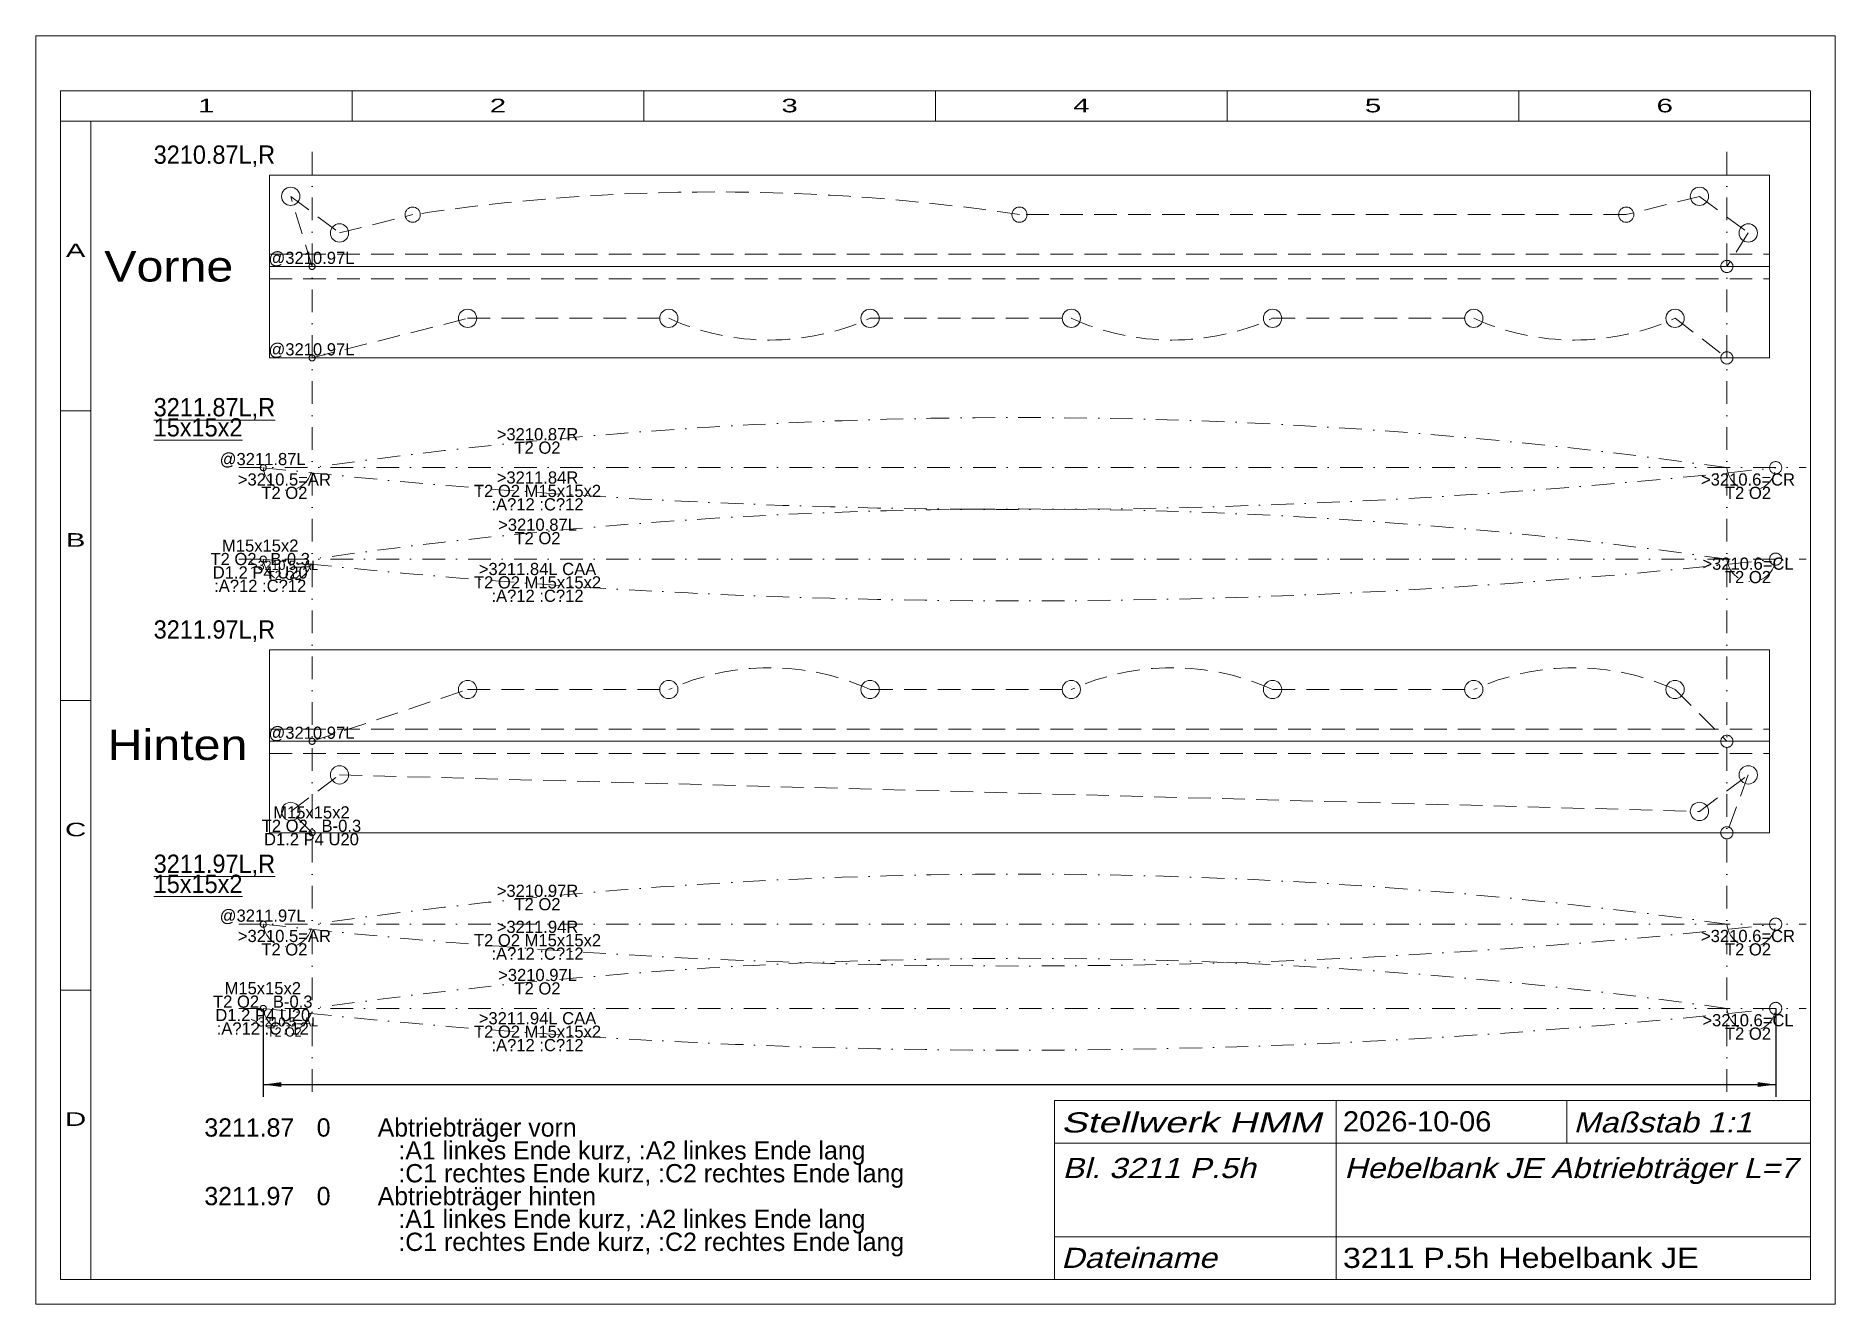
# Model space of a CAD drawing. Extents: x 1 to 296, y 1 to 209.
import ezdxf
from ezdxf.enums import TextEntityAlignment as Align

# ---------------------------------------------------------------- set-up
doc = ezdxf.new("R2010")
doc.units = 0
doc.header["$LTSCALE"] = 7.425
for name, pattern in [('DASHDOT', [1, 0.5, -0.25, 0, -0.25]), ('DASHED', [0.75, 0.5, -0.25]), ('PHANTOM', [2.5, 1.25, -0.25, 0.25, -0.25, 0.25, -0.25])]:
    doc.linetypes.add(name, pattern=pattern)
for name, color, linetype, lineweight in [('3210_87L', 11, 'CONTINUOUS', 13), ('3210_87R', 15, 'CONTINUOUS', 13), ('3210_97L', 11, 'CONTINUOUS', 13), ('3210_97R', 14, 'CONTINUOUS', 13), ('3211 STÄNDER JE', 7, 'CONTINUOUS', 18), ('3211_87L', 11, 'CONTINUOUS', 13), ('3211_87L~A', 5, 'CONTINUOUS', 13), ('3211_87R', 15, 'CONTINUOUS', 13), ('3211_97L', 11, 'CONTINUOUS', 13), ('3211_97L~A', 5, 'CONTINUOUS', 13), ('3211_97R', 15, 'CONTINUOUS', 13), ('3211___ HEBELBANK JE', 230, 'CONTINUOUS', 13), ('BEMASSUNG', 7, 'CONTINUOUS', 25), ('BESCHRIFTUNG', 7, 'CONTINUOUS', 25), ('MASSGRENZEN', 172, 'CONTINUOUS', 25), ('MASSLINIEN', 172, 'CONTINUOUS', 25), ('MASSTEXTE', 212, 'CONTINUOUS', 25), ('MITTELLINIEN', 5, 'DASHDOT', 13), ('STANDARD', 7, 'CONTINUOUS', 0)]:
    doc.layers.add(name, color=color, linetype=linetype, lineweight=lineweight)
doc.styles.add('Arial', font='arial.ttf')

# ---------------------------------------------------------------- blocks, each defined once
blk = doc.blocks.new('D207158784')
at = {"layer": 'MASSGRENZEN'}
for points in [[(38.27, 37), (41.25, 37.39), (41.25, 36.61)], [(286.27, 37), (283.3, 36.61), (283.3, 37.39)]]:
    blk.add_solid(points, dxfattribs=at)
at = {"layer": 'MASSLINIEN', "color": 172}
for p, q in [((38.27, 49.49), (38.27, 35)), ((286.27, 49.49), (286.27, 35)), ((38.27, 37), (286.27, 37))]:
    blk.add_line(p, q, dxfattribs=at)

msp = doc.modelspace()

# ---------------------------------------------------------------- linework, layer by layer
at = {"layer": '3210_87L', "linetype": 'DASHED'}
for p, q in [((46.27, 156.19), (71.77, 162.69)), ((71.77, 162.69), (104.77, 162.69)), ((137.77, 162.69), (170.77, 162.69)), ((203.77, 162.69), (236.77, 162.69)), ((269.77, 162.69), (278.27, 156.19))]:
    msp.add_line(p, q, dxfattribs=at)
at = {"layer": '3210_87L'}
for centre in [(71.77, 162.69), (104.77, 162.69), (137.77, 162.69), (170.77, 162.69), (203.77, 162.69), (236.77, 162.69), (269.77, 162.69)]:
    msp.add_circle(centre, 1.5, dxfattribs=at)
at = {"layer": '3210_87L', "linetype": 'PHANTOM'}
for centre, radius in [((46.27, 156.19), 0.5), ((278.27, 156.19), 1)]:
    msp.add_circle(centre, radius, dxfattribs=at)
at = {"layer": '3210_87L', "linetype": 'DASHED'}
for centre in [(121.27, 199.01), (187.27, 199.01), (253.27, 199.01)]:
    msp.add_arc(centre, 39.89, 245.5667, 294.4333, dxfattribs=at)
at = {"layer": '3210_87R', "linetype": 'DASHED'}
for p, q in [((42.77, 182.69), (50.77, 176.69)), ((46.27, 171.19), (42.77, 182.69)), ((273.77, 182.69), (261.77, 179.69)), ((273.77, 182.69), (281.77, 176.69)), ((50.77, 176.69), (62.77, 179.69)), ((261.77, 179.69), (162.27, 179.69)), ((281.77, 176.69), (278.27, 171.19))]:
    msp.add_line(p, q, dxfattribs=at)
at = {"layer": '3210_87R'}
for centre, radius in [((42.77, 182.69), 1.5), ((273.77, 182.69), 1.5), ((62.77, 179.69), 1.25), ((162.27, 179.69), 1.25), ((261.77, 179.69), 1.25), ((50.77, 176.69), 1.5), ((281.77, 176.69), 1.5)]:
    msp.add_circle(centre, radius, dxfattribs=at)
at = {"layer": '3210_87R', "linetype": 'PHANTOM'}
for centre, radius in [((46.27, 171.19), 0.5), ((278.27, 171.19), 1)]:
    msp.add_circle(centre, radius, dxfattribs=at)
at = {"layer": '3210_87R', "linetype": 'DASHED'}
msp.add_arc((112.52, -150.26), 333.68, 81.4256, 98.5744, dxfattribs=at)
at = {"layer": '3210_97L', "linetype": 'DASHED'}
for p, q in [((42.77, 81.8), (50.77, 87.8)), ((50.77, 87.8), (273.77, 81.8)), ((273.77, 81.8), (281.77, 87.8)), ((281.77, 87.8), (278.27, 78.3)), ((46.27, 78.3), (42.77, 81.8))]:
    msp.add_line(p, q, dxfattribs=at)
at = {"layer": '3210_97L'}
for centre in [(50.77, 87.8), (281.77, 87.8), (42.77, 81.8), (273.77, 81.8)]:
    msp.add_circle(centre, 1.5, dxfattribs=at)
at = {"layer": '3210_97L', "linetype": 'PHANTOM'}
for centre, radius in [((46.27, 78.3), 0.5), ((278.27, 78.3), 1)]:
    msp.add_circle(centre, radius, dxfattribs=at)
at = {"layer": '3210_97R', "linetype": 'DASHED'}
for p, q in [((46.27, 93.3), (71.77, 101.8)), ((71.77, 101.8), (104.77, 101.8)), ((137.77, 101.8), (170.77, 101.8)), ((203.77, 101.8), (236.77, 101.8)), ((269.77, 101.8), (278.27, 93.3))]:
    msp.add_line(p, q, dxfattribs=at)
at = {"layer": '3210_97R'}
for centre in [(71.77, 101.8), (104.77, 101.8), (137.77, 101.8), (170.77, 101.8), (203.77, 101.8), (236.77, 101.8), (269.77, 101.8)]:
    msp.add_circle(centre, 1.5, dxfattribs=at)
at = {"layer": '3210_97R', "linetype": 'PHANTOM'}
for centre, radius in [((46.27, 93.3), 0.5), ((278.27, 93.3), 1)]:
    msp.add_circle(centre, radius, dxfattribs=at)
at = {"layer": '3210_97R', "linetype": 'DASHED'}
for centre in [(121.27, 65.48), (187.27, 65.48), (253.27, 65.48)]:
    msp.add_arc(centre, 39.89, 65.5667, 114.4333, dxfattribs=at)
at = {"layer": '3211 STÄNDER JE'}
for p, q in [((39.27, 186.19), (285.27, 186.19)), ((39.27, 171.19), (39.27, 186.19)), ((285.27, 171.19), (285.27, 186.19)), ((39.27, 156.19), (39.27, 171.19)), ((39.27, 171.19), (285.27, 171.19)), ((285.27, 156.19), (285.27, 171.19)), ((39.27, 156.19), (285.27, 156.19)), ((39.27, 108.3), (285.27, 108.3)), ((39.27, 108.3), (39.27, 93.3)), ((285.27, 108.3), (285.27, 93.3)), ((39.27, 93.3), (285.27, 93.3)), ((39.27, 93.3), (39.27, 78.3)), ((285.27, 93.3), (285.27, 78.3)), ((39.27, 78.3), (285.27, 78.3))]:
    msp.add_line(p, q, dxfattribs=at)
at = {"layer": '3211 STÄNDER JE', "linetype": 'DASHED'}
for p, q in [((39.27, 173.19), (285.27, 173.19)), ((39.27, 169.19), (285.27, 169.19)), ((39.27, 95.3), (285.27, 95.3)), ((39.27, 91.3), (285.27, 91.3))]:
    msp.add_line(p, q, dxfattribs=at)
at = {"layer": '3211_87L', "linetype": 'PHANTOM'}
for centre, radius in [((286.27, 123.19), 1), ((38.27, 123.19), 0.5)]:
    msp.add_circle(centre, radius, dxfattribs=at)
at = {"layer": '3211_87L', "linetype": 'DASHDOT'}
for centre, radius, start, end in [((162.27, -691.25), 822.66, 81.89396, 98.10604), ((282.27, 123.5), 4.01, 184.4205, 355.5795)]:
    msp.add_arc(centre, radius, start, end, dxfattribs=at)
at = {"layer": '3211_87L~A', "linetype": 'DASHDOT'}
msp.add_arc((42.27, 123.5), 4.01, 184.4205, 355.5795, dxfattribs=at)
at = {"layer": '3211_87R', "linetype": 'PHANTOM'}
for centre, radius in [((38.27, 138.19), 0.5), ((286.27, 138.19), 1)]:
    msp.add_circle(centre, radius, dxfattribs=at)
at = {"layer": '3211_87R', "linetype": 'DASHDOT'}
for centre, radius, start, end in [((162.27, -676.25), 822.66, 81.89396, 98.10604), ((42.27, 138.5), 4.01, 184.4205, 355.5795), ((282.27, 138.5), 4.01, 184.4205, 355.5795)]:
    msp.add_arc(centre, radius, start, end, dxfattribs=at)
at = {"layer": '3211_97L', "linetype": 'PHANTOM'}
for centre, radius in [((286.27, 49.49), 1), ((38.27, 49.49), 0.5)]:
    msp.add_circle(centre, radius, dxfattribs=at)
at = {"layer": '3211_97L', "linetype": 'DASHDOT'}
for centre, radius, start, end in [((162.27, -764.95), 822.66, 81.89396, 98.10604), ((282.27, 49.8), 4.01, 184.4205, 355.5795)]:
    msp.add_arc(centre, radius, start, end, dxfattribs=at)
at = {"layer": '3211_97L~A', "linetype": 'DASHDOT'}
msp.add_arc((42.27, 49.8), 4.01, 184.4205, 355.5795, dxfattribs=at)
at = {"layer": '3211_97R', "linetype": 'PHANTOM'}
for centre, radius in [((38.27, 63.3), 0.5), ((286.27, 63.3), 1)]:
    msp.add_circle(centre, radius, dxfattribs=at)
at = {"layer": '3211_97R', "linetype": 'DASHDOT'}
for centre, radius, start, end in [((162.27, -751.14), 822.66, 81.89396, 98.10604), ((42.27, 63.61), 4.01, 184.4205, 355.5795), ((282.27, 63.61), 4.01, 184.4205, 355.5795)]:
    msp.add_arc(centre, radius, start, end, dxfattribs=at)
at = {"layer": '3211___ HEBELBANK JE', "linetype": 'DASHDOT'}
for centre in [(162.27, 1256.09), (162.27, 1241.09), (162.27, 1181.2), (162.27, 1167.39)]:
    msp.add_arc(centre, 1124.76, 263.6705, 276.3295, dxfattribs=at)
at = {"layer": 'MITTELLINIEN'}
for p, q in [((46.27, 35.79), (46.27, 191.19)), ((278.27, 35.79), (278.27, 191.19)), ((34.27, 138.19), (291.27, 138.19)), ((34.27, 123.19), (291.27, 123.19)), ((34.27, 63.3), (291.27, 63.3)), ((34.27, 49.49), (291.27, 49.49))]:
    msp.add_line(p, q, dxfattribs=at)
at = {"layer": 'STANDARD'}
for p, q in [((296, 209), (1, 209)), ((1, 209), (1, 1)), ((296, 1), (296, 209)), ((292, 200), (5, 200)), ((5, 200), (5, 195)), ((52.83, 200), (52.83, 195)), ((100.67, 200), (100.67, 195)), ((148.5, 200), (148.5, 195)), ((196.33, 200), (196.33, 195)), ((244.17, 200), (244.17, 195)), ((292, 200), (292, 195)), ((5, 195), (5, 5)), ((10, 195), (5, 195)), ((10, 195), (10, 5)), ((292, 195), (10, 195)), ((292, 5), (292, 195)), ((5, 147.5), (10, 147.5)), ((5, 100), (10, 100)), ((5, 52.5), (10, 52.5)), ((5, 5), (10, 5)), ((10, 5), (292, 5)), ((1, 1), (296, 1))]:
    msp.add_line(p, q, dxfattribs=at)
at = {"layer": 'STANDARD', "lineweight": 0}
for p, q in [((168.02, 34.4), (291.91, 34.4)), ((168.02, 34.4), (168.02, 5)), ((214.22, 34.4), (214.22, 5)), ((252.02, 34.4), (252.02, 27.4)), ((168.02, 27.4), (291.91, 27.4)), ((168.02, 12), (291.91, 12))]:
    msp.add_line(p, q, dxfattribs=at)

# ---------------------------------------------------------------- block references
at = {"layer": 'BEMASSUNG'}
msp.add_blockref('D207158784', (0, 0), dxfattribs=at)

# ---------------------------------------------------------------- texts
at = {"layer": '3210_87L', "style": 'Arial', "width": 0.972832}
msp.add_text('@3210.97L', height=2, dxfattribs=at).set_placement((46.17, 157.6), align=Align.MIDDLE_CENTER)
at = {"layer": '3210_87R', "style": 'Arial', "width": 0.972832}
msp.add_text('@3210.97L', height=2, dxfattribs=at).set_placement((46.17, 172.6), align=Align.MIDDLE_CENTER)
at = {"layer": '3210_97L', "insert": (46.17, 79.43), "char_height": 2, "attachment_point": 5, "line_spacing_factor": 0.66, "style": 'Arial'}
msp.add_mtext('\\W0.972813;M15x15x2 \\PT2 O2   B-0.3\\PD1.2 P4 U20\\P', dxfattribs=at)
at = {"layer": '3210_97R', "style": 'Arial', "width": 0.972832}
msp.add_text('@3210.97L', height=2, dxfattribs=at).set_placement((46.17, 94.71), align=Align.MIDDLE_CENTER)
at = {"layer": '3211_87L', "char_height": 2, "attachment_point": 5, "line_spacing_factor": 0.66, "style": 'Arial'}
for s, insert in [('\\W0.972809;>3210.87L\\PT2 O2', (83.24, 127.72)), ('\\W0.972813;M15x15x2 \\PT2 O2   B-0.3\\PD1.2 P4 U20\\P:A?12 :C?12', (37.77, 122.09)), ('\\W0.972797;>3210.6=CL\\PT2 O2', (281.73, 121.33))]:
    msp.add_mtext(s, dxfattribs=dict(at, insert=insert))
at = {"layer": '3211_87L~A', "insert": (41.73, 121.33), "char_height": 1.5, "attachment_point": 5, "line_spacing_factor": 0.66, "style": 'Arial'}
msp.add_mtext('\\W0.972916;>3210.5=AL\\PT2 O2', dxfattribs=at)
at = {"layer": '3211_87R', "style": 'Arial', "width": 0.972832}
msp.add_text('@3211.87L', height=2, dxfattribs=at).set_placement((38.17, 139.6), align=Align.MIDDLE_CENTER)
at = {"layer": '3211_87R', "char_height": 2, "attachment_point": 5, "line_spacing_factor": 0.66, "style": 'Arial'}
for s, insert in [('\\W0.972799;>3210.87R\\PT2 O2', (83.24, 142.56)), ('\\W0.972822;>3210.5=AR\\PT2 O2', (41.73, 135.14)), ('\\W0.972789;>3210.6=CR\\PT2 O2', (281.73, 135.14))]:
    msp.add_mtext(s, dxfattribs=dict(at, insert=insert))
at = {"layer": '3211_97L', "char_height": 2, "attachment_point": 5, "line_spacing_factor": 0.66, "style": 'Arial'}
for s, insert in [('\\W0.972813;M15x15x2 \\PT2 O2   B-0.3\\PD1.2 P4 U20\\P:A?12 :C?12', (38.19, 49.49)), ('\\W0.972808;>3210.97L\\PT2 O2', (83.24, 53.86)), ('\\W0.972797;>3210.6=CL\\PT2 O2', (281.73, 46.44))]:
    msp.add_mtext(s, dxfattribs=dict(at, insert=insert))
at = {"layer": '3211_97L~A', "insert": (41.73, 46.44), "char_height": 1.5, "attachment_point": 5, "line_spacing_factor": 0.66, "style": 'Arial'}
msp.add_mtext('\\W0.972916;>3210.5=AL\\PT2 O2', dxfattribs=at)
at = {"layer": '3211_97R', "style": 'Arial', "width": 0.972832}
msp.add_text('@3211.97L', height=2, dxfattribs=at).set_placement((38.17, 64.71), align=Align.MIDDLE_CENTER)
at = {"layer": '3211_97R', "char_height": 2, "attachment_point": 5, "line_spacing_factor": 0.66, "style": 'Arial'}
for s, insert in [('\\W0.972799;>3210.97R\\PT2 O2', (83.24, 67.67)), ('\\W0.972822;>3210.5=AR\\PT2 O2', (41.73, 60.26)), ('\\W0.972789;>3210.6=CR\\PT2 O2', (281.73, 60.26))]:
    msp.add_mtext(s, dxfattribs=dict(at, insert=insert))
at = {"layer": '3211___ HEBELBANK JE', "style": 'Arial'}
for s, insert, char_height, attachment_point, line_spacing_factor in [('\\W0.918846;\\L3211.87L,R\\P15x15x2', (20.3, 143.26), 3, 7, 0.66), ('\\W0.972799;>3211.84R\\PT2 O2 M15x15x2\\P:A?12 :C?12', (83.24, 134.36), 2, 5, 0.66), ('\\W0.972840;>3211.84L CAA\\PT2 O2 M15x15x2\\P:A?12 :C?12', (83.24, 119.36), 2, 5, 0.66), ('\\W0.918846;\\L3211.97L,R\\P15x15x2', (20.3, 68.38), 3, 7, 0.66), ('\\W0.972799;>3211.94R\\PT2 O2 M15x15x2\\P:A?12 :C?12', (83.24, 60.66), 2, 5, 0.66), ('\\W0.972840;>3211.94L CAA\\PT2 O2 M15x15x2\\P:A?12 :C?12', (83.24, 45.66), 2, 5, 0.66), ('\\W0.972812;3211.87\\P\\P\\P3211.97\\P\\P\\P', (28.61, 31.46), 3, 1, 0.75), ('\\W0.972828;0\\P\\P\\P0', (47.03, 31.46), 3, 1, 0.75), ('\\W0.972792;Abtriebträger vorn\\P   :A1 linkes Ende kurz, :A2 linkes Ende lang\\P   :C1 rechtes Ende kurz, :C2 rechtes Ende lang\\PAbtriebträger hinten\\P   :A1 linkes Ende kurz, :A2 linkes Ende lang\\P   :C1 rechtes Ende kurz, :C2 rechtes Ende lang\\P', (57.03, 31.46), 3, 1, 0.75)]:
    msp.add_mtext(s, dxfattribs=dict(at, insert=insert, char_height=char_height, attachment_point=attachment_point, line_spacing_factor=line_spacing_factor))
at = {"layer": 'BESCHRIFTUNG', "style": 'Arial'}
for s, width, p in [('3210.87L,R', 0.918845, (20.3, 188.04)), ('3211.97L,R', 0.918846, (20.3, 110.15))]:
    msp.add_text(s, height=3, dxfattribs=dict(at, width=width)).set_placement(p)
at = {"layer": 'BESCHRIFTUNG', "linetype": 'DASHDOT', "style": 'Arial'}
for s, width, p in [('Vorne', 1.13508, (12.2, 168.72)), ('Hinten', 1.135063, (12.75, 90.23))]:
    msp.add_text(s, height=5, dxfattribs=dict(at, width=width)).set_placement(p)
at = {"layer": 'BESCHRIFTUNG', "style": 'Arial', "oblique": 15}
for s, width, p in [('Stellwerk HMM', 1.375804, (169.11, 32.44)), ('Maßstab 1:1', 1.143719, (253.11, 32.44)), ('Bl. 3211 P.5h', 1.14372, (169.33, 24.96)), ('Hebelbank JE Abtriebträger L=7', 1.130187, (215.53, 24.96)), ('Dateiname', 1.143709, (169.11, 10.22))]:
    msp.add_text(s, height=3.3, dxfattribs=dict(at, width=width)).set_placement(p, align=Align.TOP_LEFT)
at = {"layer": 'BESCHRIFTUNG', "style": 'Arial'}
for s, width, p in [('2026-10-06', 1.031837, (215.31, 32.62)), ('3211 P.5h Hebelbank JE', 1.143725, (215.31, 10.22))]:
    msp.add_text(s, height=3.3, dxfattribs=dict(at, width=width)).set_placement(p, align=Align.TOP_LEFT)
at = {"layer": 'STANDARD', "style": 'Arial'}
for s, width, p in [('1', 1.547923, (28.92, 196.47)), ('2', 1.547922, (76.75, 196.47)), ('3', 1.547923, (124.58, 196.47)), ('4', 1.547923, (172.42, 196.47)), ('5', 1.547922, (220.25, 196.47)), ('6', 1.547923, (268.08, 196.47)), ('A', 1.547987, (7.5, 172.72)), ('B', 1.547987, (7.5, 125.22)), ('C', 1.548103, (7.5, 77.72)), ('D', 1.548104, (7.5, 30.22))]:
    msp.add_text(s, height=2.23, dxfattribs=dict(at, width=width)).set_placement(p, align=Align.CENTER)

doc.saveas('drawing.dxf')
